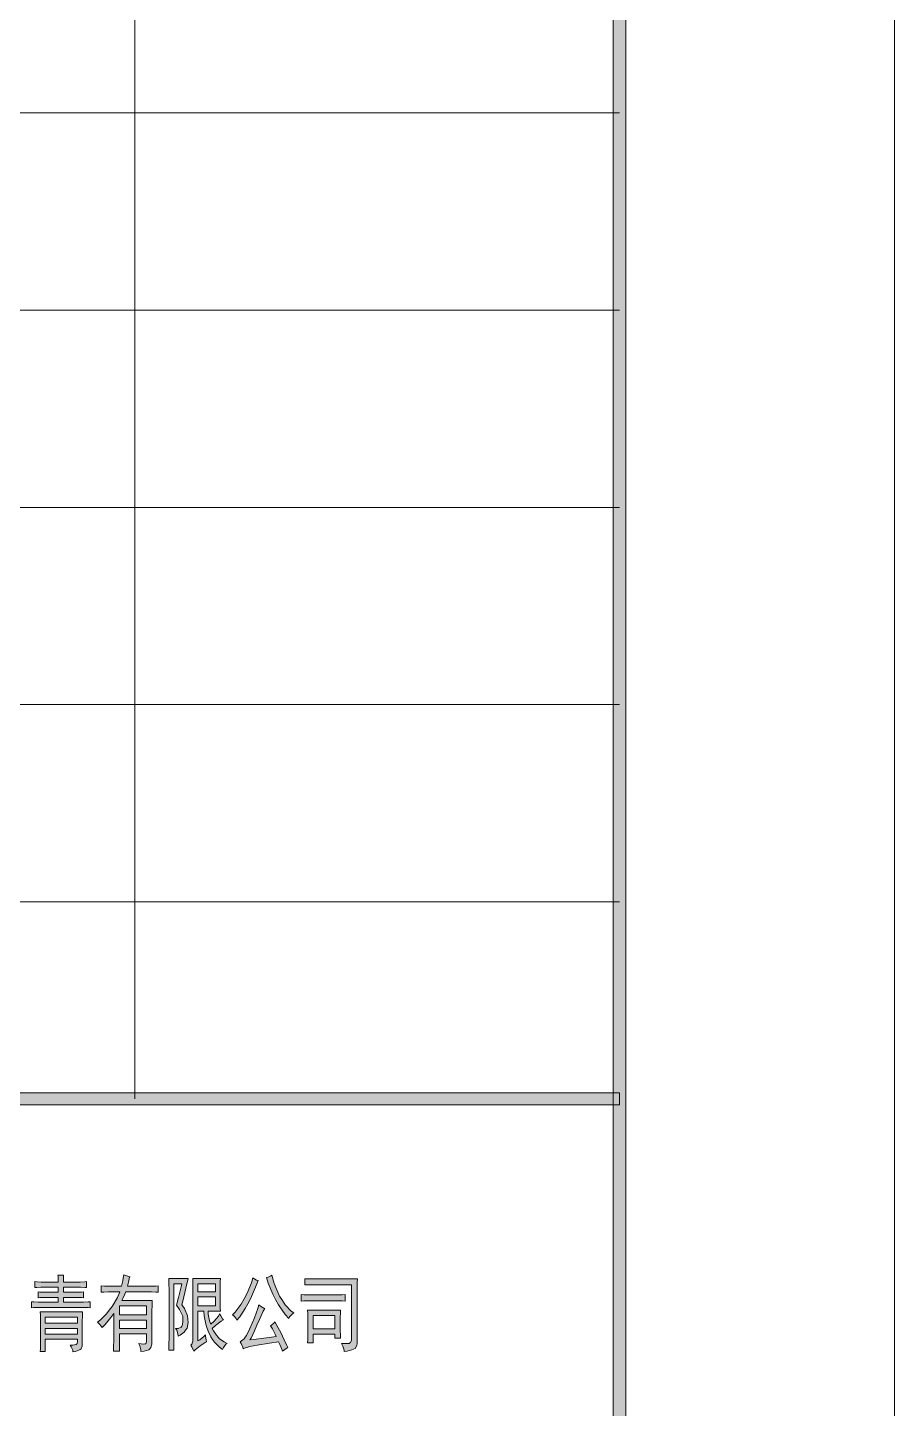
# Model space of a CAD drawing. Header units: millimetres. Extents: x 568 to 3948041, y -25191 to 63890.
# Drawn here: x 3943311 to 3948041, y -10308 to -2779 of the extents above; entities that cross this region are included whole.
import ezdxf

# ---------------------------------------------------------------- set-up
doc = ezdxf.new("R2010")
doc.units = ezdxf.units.MM

msp = doc.modelspace()

# ---------------------------------------------------------------- hatches: boundary and pattern name
h = msp.add_hatch(color=0)
h.dxf.hatch_style = 2
h.paths.add_polyline_path([(3946576, -23726.4), (3946506.1, -23656.5), (3946506.1, 62354.9), (3946576, 62424.8)])
h = msp.add_hatch(color=0)
h.dxf.hatch_style = 2
h.paths.add_polyline_path([(3939036.2, -8653), (3939036.2, -8588.4), (3946541, -8588.4), (3946541, -8653)])
h = msp.add_hatch(color=0)
h.dxf.hatch_style = 2
h.paths.add_polyline_path([(3943507.3, -9581.4), (3943506.6, -9590.5), (3943505.8, -9609.5), (3943505.8, -9619.4), (3943584.8, -9619.4), (3943597.7, -9619.4), (3943622, -9618.6), (3943632.7, -9617.1), (3943632.7, -9649.8), (3943622, -9649), (3943598.5, -9648.2), (3943586.3, -9648.2), (3943505.8, -9648.2), (3943505.8, -9674.8), (3943574.9, -9674.8), (3943584.1, -9674.8), (3943604.6, -9674.1), (3943615.2, -9673.3), (3943615.2, -9705.2), (3943604.6, -9704.5), (3943584.1, -9703.7), (3943574.9, -9703.7), (3943505.8, -9703.7), (3943505.8, -9728.8), (3943602.3, -9728.8), (3943616, -9728.8), (3943641, -9728), (3943652.4, -9727.3), (3943652.4, -9759.2), (3943641.8, -9758.4), (3943616.7, -9757.7), (3943602.3, -9757.7), (3943378.2, -9757.7), (3943366.8, -9757.7), (3943344, -9758.4), (3943331.8, -9759.2), (3943331.8, -9727.3), (3943344, -9728), (3943367.5, -9728.8), (3943378.2, -9728.8), (3943476.9, -9728.8), (3943476.9, -9703.7), (3943410.8, -9703.7), (3943399.4, -9703.7), (3943378.2, -9704.5), (3943368.3, -9705.2), (3943368.3, -9673.3), (3943378.2, -9674.1), (3943399.4, -9674.8), (3943410.8, -9674.8), (3943476.9, -9674.8), (3943476.9, -9648.2), (3943395.6, -9648.2), (3943383.5, -9648.2), (3943360.7, -9649), (3943350.8, -9649.8), (3943350.8, -9617.1), (3943362.2, -9618.6), (3943384.2, -9619.4), (3943395.6, -9619.4), (3943476.9, -9619.4), (3943476.9, -9608.7), (3943476.9, -9589.7), (3943476.2, -9581.4)])
h = msp.add_hatch(color=0)
h.paths.add_polyline_path([(3943691.2, -9838.2), (3943707.9, -9826), (3943740.6, -9793.4), (3943756.5, -9772.8), (3943771.7, -9752.3), (3943800.6, -9703), (3943813.5, -9673.3), (3943761.8, -9673.3), (3943752, -9673.3), (3943726.9, -9674.1), (3943711.7, -9674.8), (3943711.7, -9640.7), (3943730.7, -9641.4), (3943758, -9642.2), (3943767.9, -9642.2), (3943822.6, -9642.2), (3943827.9, -9620.9), (3943834.8, -9589.7), (3943835.5, -9579.9), (3943846.2, -9582.9), (3943863.6, -9589), (3943869.7, -9590.5), (3943867.4, -9592.8), (3943860.6, -9619.4), (3943855.3, -9642.2), (3943971.5, -9642.2), (3943984.4, -9642.2), (3944009.5, -9641.4), (3944022.4, -9640.7), (3944022.4, -9674.8), (3944009.5, -9674.1), (3943986, -9673.3), (3943976.1, -9673.3), (3943846.9, -9673.3), (3943841.6, -9684.7), (3943831, -9708.3), (3943824.9, -9719.7), (3943990.5, -9719.7), (3943989.8, -9742.5), (3943989, -9782.7), (3943989, -9801), (3943989, -9946.1), (3943989, -9959), (3943983.7, -9977.2), (3943977.6, -9983.3), (3943971.5, -9988.6), (3943947.2, -9996.2), (3943929, -9998.5), (3943928.2, -9988.6), (3943922.9, -9966.6), (3943918.3, -9955.2), (3943929.7, -9956.7), (3943944.9, -9958.2), (3943950.3, -9956.7), (3943955.6, -9955.9), (3943960.1, -9946.1), (3943960.1, -9937), (3943960.1, -9901.2), (3943811.2, -9901.2), (3943811.2, -9996.2), (3943779.3, -9996.2), (3943780.1, -9974.2), (3943780.8, -9935.4), (3943780.8, -9919.5), (3943780.8, -9791.8), (3943765.6, -9813.1), (3943733.7, -9851.1), (3943717.8, -9867.1), (3943714.7, -9861), (3943701.8, -9846.5)])
h.paths.add_polyline_path([(3943960.1, -9798.7), (3943960.1, -9748.5), (3943811.2, -9748.5), (3943811.2, -9798.7)])
h.paths.add_polyline_path([(3943960.1, -9872.4), (3943960.1, -9827.6), (3943811.2, -9827.6), (3943811.2, -9872.4)])
h = msp.add_hatch(color=0)
h.dxf.hatch_style = 2
h.paths.add_polyline_path([(3944187.3, -9599.6), (3944174.4, -9652), (3944156.9, -9724.2), (3944151.6, -9743.2), (3944166, -9764.5), (3944182.7, -9804), (3944185, -9822.2), (3944186.5, -9840.5), (3944180.5, -9870.1), (3944172.1, -9881.5), (3944164.5, -9892.9), (3944144, -9909.6), (3944131.8, -9914.2), (3944131.1, -9902), (3944124.2, -9881.5), (3944118.2, -9872.4), (3944131.8, -9872.4), (3944147.8, -9866.3), (3944151.6, -9860.2), (3944155.4, -9853.4), (3944158.4, -9833.6), (3944157.7, -9819.2), (3944156.9, -9805.5), (3944139.4, -9768.3), (3944122.7, -9744.7), (3944134.1, -9704.5), (3944148.5, -9646), (3944151.6, -9628.5), (3944108.3, -9628.5), (3944108.3, -9990.9), (3944080.9, -9990.9), (3944081.7, -9965.8), (3944082.5, -9916.4), (3944082.5, -9892.1), (3944082.5, -9682.4), (3944082.5, -9665.7), (3944081.7, -9624.7), (3944080.9, -9599.6)])
h = msp.add_hatch(color=0)
h.paths.add_polyline_path([(3944362.8, -9599.6), (3944362, -9615.6), (3944361.3, -9660.4), (3944361.3, -9689.3), (3944361.3, -9717.4), (3944362, -9761.5), (3944362.8, -9777.4), (3944295.2, -9777.4), (3944295.2, -9794.1), (3944302.8, -9830.6), (3944309.6, -9848.8), (3944328.6, -9833.6), (3944352.9, -9806.3), (3944358.2, -9793.4), (3944364.3, -9804), (3944375, -9820.7), (3944380.3, -9826), (3944367.4, -9833.6), (3944335.4, -9857.2), (3944317.2, -9872.4), (3944324.8, -9886.1), (3944341.5, -9909.6), (3944349.9, -9919.5), (3944358.2, -9929.4), (3944384.1, -9946.1), (3944400, -9953.7), (3944391.7, -9959), (3944378.8, -9975.7), (3944374.2, -9987.9), (3944357.5, -9974.2), (3944330.1, -9946.8), (3944320.3, -9932.4), (3944311.1, -9918.7), (3944295.2, -9886.8), (3944289.1, -9867.8), (3944283, -9849.6), (3944274.7, -9804), (3944272.4, -9777.4), (3944239, -9777.4), (3944239, -9940.8), (3944251.1, -9933.9), (3944271.6, -9916.4), (3944280.7, -9906.6), (3944281.5, -9914.9), (3944284.5, -9933.9), (3944286.8, -9944.6), (3944280, -9949.1), (3944263.3, -9960.5), (3944252.6, -9968.1), (3944242.8, -9974.9), (3944225.3, -9989.4), (3944217.7, -9996.2), (3944214.6, -9989.4), (3944207, -9973.4), (3944201.7, -9964.3), (3944206.3, -9959), (3944211.6, -9942.3), (3944213.1, -9931.6), (3944213.1, -9678.6), (3944213.1, -9660.4), (3944212.4, -9620.9), (3944211.6, -9599.6)])
h.paths.add_polyline_path([(3944335.4, -9748.5), (3944335.4, -9699.9), (3944239, -9699.9), (3944239, -9748.5)])
h.paths.add_polyline_path([(3944335.4, -9673.3), (3944335.4, -9628.5), (3944239, -9628.5), (3944239, -9673.3)])
h = msp.add_hatch(color=0)
h.dxf.hatch_style = 2
h.paths.add_polyline_path([(3944568.7, -9611.8), (3944555, -9648.2), (3944526.9, -9710.5), (3944512.5, -9737.9), (3944498, -9764.5), (3944468.4, -9809.3), (3944453.2, -9827.6), (3944447.9, -9817.7), (3944435.7, -9803.2), (3944428.9, -9798.7), (3944444.1, -9784.2), (3944476, -9740.2), (3944492, -9710.5), (3944508.7, -9680.9), (3944532.2, -9623.9), (3944539.8, -9595.8), (3944545.1, -9600.4), (3944558.8, -9608.7)])
h = msp.add_hatch(color=0)
h.dxf.hatch_style = 2
h.paths.add_polyline_path([(3944643.1, -9581.4), (3944656.8, -9627), (3944685.7, -9696.1), (3944701.6, -9719.7), (3944716.8, -9743.2), (3944748, -9777.4), (3944763.9, -9788), (3944754.1, -9794.1), (3944740.4, -9809.3), (3944736.6, -9818.4), (3944715.3, -9796.4), (3944678.9, -9744), (3944663.7, -9714.3), (3944648.5, -9684.7), (3944624.2, -9624.7), (3944614.3, -9594.3), (3944622.6, -9592), (3944637.1, -9586)])
h = msp.add_hatch(color=0)
h.dxf.hatch_style = 2
h.paths.add_polyline_path([(3945110.4, -9602.7), (3945109.6, -9622.4), (3945108.9, -9658.1), (3945108.9, -9673.3), (3945108.9, -9953.7), (3945108.1, -9965.1), (3945099, -9981), (3945089.9, -9984.8), (3945080.8, -9988.6), (3945054.2, -9995.5), (3945037.5, -9998.5), (3945037.5, -9990.1), (3945029.9, -9968.9), (3945023, -9955.2), (3945041.3, -9955.2), (3945064.8, -9953.7), (3945068.6, -9951.4), (3945073.2, -9949.9), (3945077.7, -9936.2), (3945077.7, -9924.8), (3945077.7, -9633.8), (3944879.4, -9633.8), (3944865.8, -9633.8), (3944838.4, -9634.6), (3944823.2, -9635.3), (3944823.2, -9601.1), (3944838.4, -9601.9), (3944865.8, -9602.7), (3944877.9, -9602.7)])
h = msp.add_hatch(color=0)
h.dxf.hatch_style = 2
h.paths.add_polyline_path([(3944992.6, -9689.3), (3945001.7, -9689.3), (3945026.8, -9688.5), (3945042.8, -9687.8), (3945042.8, -9723.5), (3945027.6, -9722.7), (3945003.3, -9721.9), (3944994.2, -9721.9), (3944860.4, -9721.9), (3944846.8, -9721.9), (3944818.6, -9722.7), (3944804.2, -9723.5), (3944804.2, -9687.8), (3944818.6, -9688.5), (3944846.8, -9689.3), (3944860.4, -9689.3)])
h = msp.add_hatch(color=0)
h.paths.add_polyline_path([(3943542.3, -9962.8), (3943557.5, -9962.8), (3943574.9, -9960.5), (3943578, -9958.2), (3943581, -9955.9), (3943583.3, -9942.3), (3943582.5, -9931.6), (3943407, -9931.6), (3943407, -9998.5), (3943379.7, -9998.5), (3943380.4, -9984.1), (3943381.2, -9946.8), (3943381.2, -9924.8), (3943381.2, -9854.9), (3943381.2, -9835.1), (3943380.4, -9798.7), (3943379.7, -9782.7), (3943610.6, -9782.7), (3943609.9, -9799.4), (3943608.4, -9836.7), (3943608.4, -9856.4), (3943608.4, -9959), (3943608.4, -9969.6), (3943602.3, -9984.1), (3943597, -9987.9), (3943590.9, -9990.9), (3943571.1, -9997.7), (3943557.5, -10000), (3943556.7, -9990.9), (3943548.3, -9972.7)])
h.paths.add_polyline_path([(3943582.5, -9843.5), (3943582.5, -9811.6), (3943407, -9811.6), (3943407, -9843.5)])
h.paths.add_polyline_path([(3943582.5, -9902.8), (3943582.5, -9872.4), (3943407, -9872.4), (3943407, -9902.8)])
h = msp.add_hatch(color=0)
h.dxf.hatch_style = 2
h.paths.add_polyline_path([(3944667.5, -9915.7), (3944662.1, -9902.8), (3944646.2, -9874.7), (3944636.3, -9857.9), (3944643.1, -9852.6), (3944655.3, -9842), (3944660.6, -9836.7), (3944671.3, -9856.4), (3944691.8, -9895.2), (3944700.9, -9914.9), (3944710, -9933.9), (3944724.4, -9965.1), (3944729.8, -9976.5), (3944721.4, -9982.5), (3944707.7, -9992.4), (3944702.4, -9996.2), (3944697.8, -9985.6), (3944686.5, -9959.7), (3944678.9, -9944.6), (3944631, -9952.9), (3944563.4, -9964.3), (3944543.6, -9968.1), (3944523.9, -9971.1), (3944495, -9979.5), (3944486.6, -9984.1), (3944484.4, -9974.9), (3944476.8, -9955.2), (3944470.7, -9944.6), (3944478.3, -9940.8), (3944492, -9928.6), (3944498, -9919.5), (3944504.9, -9910.4), (3944523.9, -9872.4), (3944536, -9843.5), (3944548.9, -9815.4), (3944566.4, -9764.5), (3944571.7, -9743.2), (3944582.4, -9751.6), (3944599.1, -9761.5), (3944604.4, -9763), (3944596.8, -9778.2), (3944575.5, -9823.8), (3944561.9, -9854.9), (3944548.9, -9885.3), (3944529.9, -9924.8), (3944523.9, -9933.9), (3944557.3, -9930.1), (3944628.7, -9921)])
h = msp.add_hatch(color=0)
h.paths.add_polyline_path([(3945018.5, -9773.6), (3945017.7, -9786.5), (3945016.9, -9813.1), (3945016.9, -9827.6), (3945016.9, -9867.1), (3945016.9, -9881.5), (3945017.7, -9911.1), (3945018.5, -9926.3), (3944986.6, -9926.3), (3944986.6, -9902.8), (3944868.8, -9902.8), (3944868.8, -9951.4), (3944837.6, -9951.4), (3944839.2, -9935.4), (3944839.9, -9906.6), (3944839.9, -9894.4), (3944839.9, -9827.6), (3944839.9, -9816.2), (3944839.2, -9788.8), (3944837.6, -9773.6)])
h.paths.add_polyline_path([(3944986.6, -9874.7), (3944986.6, -9802.5), (3944868.8, -9802.5), (3944868.8, -9874.7)])

# ---------------------------------------------------------------- linework, layer by layer
at = {"color": 0, "lineweight": 0}
for points in [[(3821917.5, -25191.2), (3821917.5, 63889.6), (3948040.8, 63889.6), (3948040.8, -25191.2)], [(3946576, -23726.4), (3946506.1, -23656.5), (3946506.1, 62354.9), (3946576, 62424.8)], [(3939036.2, -8653), (3939036.2, -8588.4), (3946541, -8588.4), (3946541, -8653)], [(3943507.3, -9581.4), (3943506.6, -9590.5), (3943505.8, -9609.5), (3943505.8, -9619.4), (3943584.8, -9619.4), (3943597.7, -9619.4), (3943622, -9618.6), (3943632.7, -9617.1), (3943632.7, -9649.8), (3943622, -9649), (3943598.5, -9648.2), (3943586.3, -9648.2), (3943505.8, -9648.2), (3943505.8, -9674.8), (3943574.9, -9674.8), (3943584.1, -9674.8), (3943604.6, -9674.1), (3943615.2, -9673.3), (3943615.2, -9705.2), (3943604.6, -9704.5), (3943584.1, -9703.7), (3943574.9, -9703.7), (3943505.8, -9703.7), (3943505.8, -9728.8), (3943602.3, -9728.8), (3943616, -9728.8), (3943641, -9728), (3943652.4, -9727.3), (3943652.4, -9759.2), (3943641.8, -9758.4), (3943616.7, -9757.7), (3943602.3, -9757.7), (3943378.2, -9757.7), (3943366.8, -9757.7), (3943344, -9758.4), (3943331.8, -9759.2), (3943331.8, -9727.3), (3943344, -9728), (3943367.5, -9728.8), (3943378.2, -9728.8), (3943476.9, -9728.8), (3943476.9, -9703.7), (3943410.8, -9703.7), (3943399.4, -9703.7), (3943378.2, -9704.5), (3943368.3, -9705.2), (3943368.3, -9673.3), (3943378.2, -9674.1), (3943399.4, -9674.8), (3943410.8, -9674.8), (3943476.9, -9674.8), (3943476.9, -9648.2), (3943395.6, -9648.2), (3943383.5, -9648.2), (3943360.7, -9649), (3943350.8, -9649.8), (3943350.8, -9617.1), (3943362.2, -9618.6), (3943384.2, -9619.4), (3943395.6, -9619.4), (3943476.9, -9619.4), (3943476.9, -9608.7), (3943476.9, -9589.7), (3943476.2, -9581.4)], [(3943691.2, -9838.2), (3943707.9, -9826), (3943740.6, -9793.4), (3943756.5, -9772.8), (3943771.7, -9752.3), (3943800.6, -9703), (3943813.5, -9673.3), (3943761.8, -9673.3), (3943752, -9673.3), (3943726.9, -9674.1), (3943711.7, -9674.8), (3943711.7, -9640.7), (3943730.7, -9641.4), (3943758, -9642.2), (3943767.9, -9642.2), (3943822.6, -9642.2), (3943827.9, -9620.9), (3943834.8, -9589.7), (3943835.5, -9579.9), (3943846.2, -9582.9), (3943863.6, -9589), (3943869.7, -9590.5), (3943867.4, -9592.8), (3943860.6, -9619.4), (3943855.3, -9642.2), (3943971.5, -9642.2), (3943984.4, -9642.2), (3944009.5, -9641.4), (3944022.4, -9640.7), (3944022.4, -9674.8), (3944009.5, -9674.1), (3943986, -9673.3), (3943976.1, -9673.3), (3943846.9, -9673.3), (3943841.6, -9684.7), (3943831, -9708.3), (3943824.9, -9719.7), (3943990.5, -9719.7), (3943989.8, -9742.5), (3943989, -9782.7), (3943989, -9801), (3943989, -9946.1), (3943989, -9959), (3943983.7, -9977.2), (3943977.6, -9983.3), (3943971.5, -9988.6), (3943947.2, -9996.2), (3943929, -9998.5), (3943928.2, -9988.6), (3943922.9, -9966.6), (3943918.3, -9955.2), (3943929.7, -9956.7), (3943944.9, -9958.2), (3943950.3, -9956.7), (3943955.6, -9955.9), (3943960.1, -9946.1), (3943960.1, -9937), (3943960.1, -9901.2), (3943811.2, -9901.2), (3943811.2, -9996.2), (3943779.3, -9996.2), (3943780.1, -9974.2), (3943780.8, -9935.4), (3943780.8, -9919.5), (3943780.8, -9791.8), (3943765.6, -9813.1), (3943733.7, -9851.1), (3943717.8, -9867.1), (3943714.7, -9861), (3943701.8, -9846.5)], [(3944187.3, -9599.6), (3944174.4, -9652), (3944156.9, -9724.2), (3944151.6, -9743.2), (3944166, -9764.5), (3944182.7, -9804), (3944185, -9822.2), (3944186.5, -9840.5), (3944180.5, -9870.1), (3944172.1, -9881.5), (3944164.5, -9892.9), (3944144, -9909.6), (3944131.8, -9914.2), (3944131.1, -9902), (3944124.2, -9881.5), (3944118.2, -9872.4), (3944131.8, -9872.4), (3944147.8, -9866.3), (3944151.6, -9860.2), (3944155.4, -9853.4), (3944158.4, -9833.6), (3944157.7, -9819.2), (3944156.9, -9805.5), (3944139.4, -9768.3), (3944122.7, -9744.7), (3944134.1, -9704.5), (3944148.5, -9646), (3944151.6, -9628.5), (3944108.3, -9628.5), (3944108.3, -9990.9), (3944080.9, -9990.9), (3944081.7, -9965.8), (3944082.5, -9916.4), (3944082.5, -9892.1), (3944082.5, -9682.4), (3944082.5, -9665.7), (3944081.7, -9624.7), (3944080.9, -9599.6)], [(3944362.8, -9599.6), (3944362, -9615.6), (3944361.3, -9660.4), (3944361.3, -9689.3), (3944361.3, -9717.4), (3944362, -9761.5), (3944362.8, -9777.4), (3944295.2, -9777.4), (3944295.2, -9794.1), (3944302.8, -9830.6), (3944309.6, -9848.8), (3944328.6, -9833.6), (3944352.9, -9806.3), (3944358.2, -9793.4), (3944364.3, -9804), (3944375, -9820.7), (3944380.3, -9826), (3944367.4, -9833.6), (3944335.4, -9857.2), (3944317.2, -9872.4), (3944324.8, -9886.1), (3944341.5, -9909.6), (3944349.9, -9919.5), (3944358.2, -9929.4), (3944384.1, -9946.1), (3944400, -9953.7), (3944391.7, -9959), (3944378.8, -9975.7), (3944374.2, -9987.9), (3944357.5, -9974.2), (3944330.1, -9946.8), (3944320.3, -9932.4), (3944311.1, -9918.7), (3944295.2, -9886.8), (3944289.1, -9867.8), (3944283, -9849.6), (3944274.7, -9804), (3944272.4, -9777.4), (3944239, -9777.4), (3944239, -9940.8), (3944251.1, -9933.9), (3944271.6, -9916.4), (3944280.7, -9906.6), (3944281.5, -9914.9), (3944284.5, -9933.9), (3944286.8, -9944.6), (3944280, -9949.1), (3944263.3, -9960.5), (3944252.6, -9968.1), (3944242.8, -9974.9), (3944225.3, -9989.4), (3944217.7, -9996.2), (3944214.6, -9989.4), (3944207, -9973.4), (3944201.7, -9964.3), (3944206.3, -9959), (3944211.6, -9942.3), (3944213.1, -9931.6), (3944213.1, -9678.6), (3944213.1, -9660.4), (3944212.4, -9620.9), (3944211.6, -9599.6)], [(3944335.4, -9673.3), (3944335.4, -9628.5), (3944239, -9628.5), (3944239, -9673.3)], [(3944568.7, -9611.8), (3944555, -9648.2), (3944526.9, -9710.5), (3944512.5, -9737.9), (3944498, -9764.5), (3944468.4, -9809.3), (3944453.2, -9827.6), (3944447.9, -9817.7), (3944435.7, -9803.2), (3944428.9, -9798.7), (3944444.1, -9784.2), (3944476, -9740.2), (3944492, -9710.5), (3944508.7, -9680.9), (3944532.2, -9623.9), (3944539.8, -9595.8), (3944545.1, -9600.4), (3944558.8, -9608.7)], [(3944643.1, -9581.4), (3944656.8, -9627), (3944685.7, -9696.1), (3944701.6, -9719.7), (3944716.8, -9743.2), (3944748, -9777.4), (3944763.9, -9788), (3944754.1, -9794.1), (3944740.4, -9809.3), (3944736.6, -9818.4), (3944715.3, -9796.4), (3944678.9, -9744), (3944663.7, -9714.3), (3944648.5, -9684.7), (3944624.2, -9624.7), (3944614.3, -9594.3), (3944622.6, -9592), (3944637.1, -9586)], [(3945110.4, -9602.7), (3945109.6, -9622.4), (3945108.9, -9658.1), (3945108.9, -9673.3), (3945108.9, -9953.7), (3945108.1, -9965.1), (3945099, -9981), (3945089.9, -9984.8), (3945080.8, -9988.6), (3945054.2, -9995.5), (3945037.5, -9998.5), (3945037.5, -9990.1), (3945029.9, -9968.9), (3945023, -9955.2), (3945041.3, -9955.2), (3945064.8, -9953.7), (3945068.6, -9951.4), (3945073.2, -9949.9), (3945077.7, -9936.2), (3945077.7, -9924.8), (3945077.7, -9633.8), (3944879.4, -9633.8), (3944865.8, -9633.8), (3944838.4, -9634.6), (3944823.2, -9635.3), (3944823.2, -9601.1), (3944838.4, -9601.9), (3944865.8, -9602.7), (3944877.9, -9602.7)], [(3944335.4, -9748.5), (3944335.4, -9699.9), (3944239, -9699.9), (3944239, -9748.5)], [(3944992.6, -9689.3), (3945001.7, -9689.3), (3945026.8, -9688.5), (3945042.8, -9687.8), (3945042.8, -9723.5), (3945027.6, -9722.7), (3945003.3, -9721.9), (3944994.2, -9721.9), (3944860.4, -9721.9), (3944846.8, -9721.9), (3944818.6, -9722.7), (3944804.2, -9723.5), (3944804.2, -9687.8), (3944818.6, -9688.5), (3944846.8, -9689.3), (3944860.4, -9689.3)], [(3943542.3, -9962.8), (3943557.5, -9962.8), (3943574.9, -9960.5), (3943578, -9958.2), (3943581, -9955.9), (3943583.3, -9942.3), (3943582.5, -9931.6), (3943407, -9931.6), (3943407, -9998.5), (3943379.7, -9998.5), (3943380.4, -9984.1), (3943381.2, -9946.8), (3943381.2, -9924.8), (3943381.2, -9854.9), (3943381.2, -9835.1), (3943380.4, -9798.7), (3943379.7, -9782.7), (3943610.6, -9782.7), (3943609.9, -9799.4), (3943608.4, -9836.7), (3943608.4, -9856.4), (3943608.4, -9959), (3943608.4, -9969.6), (3943602.3, -9984.1), (3943597, -9987.9), (3943590.9, -9990.9), (3943571.1, -9997.7), (3943557.5, -10000), (3943556.7, -9990.9), (3943548.3, -9972.7)], [(3943960.1, -9798.7), (3943960.1, -9748.5), (3943811.2, -9748.5), (3943811.2, -9798.7)], [(3944667.5, -9915.7), (3944662.1, -9902.8), (3944646.2, -9874.7), (3944636.3, -9857.9), (3944643.1, -9852.6), (3944655.3, -9842), (3944660.6, -9836.7), (3944671.3, -9856.4), (3944691.8, -9895.2), (3944700.9, -9914.9), (3944710, -9933.9), (3944724.4, -9965.1), (3944729.8, -9976.5), (3944721.4, -9982.5), (3944707.7, -9992.4), (3944702.4, -9996.2), (3944697.8, -9985.6), (3944686.5, -9959.7), (3944678.9, -9944.6), (3944631, -9952.9), (3944563.4, -9964.3), (3944543.6, -9968.1), (3944523.9, -9971.1), (3944495, -9979.5), (3944486.6, -9984.1), (3944484.4, -9974.9), (3944476.8, -9955.2), (3944470.7, -9944.6), (3944478.3, -9940.8), (3944492, -9928.6), (3944498, -9919.5), (3944504.9, -9910.4), (3944523.9, -9872.4), (3944536, -9843.5), (3944548.9, -9815.4), (3944566.4, -9764.5), (3944571.7, -9743.2), (3944582.4, -9751.6), (3944599.1, -9761.5), (3944604.4, -9763), (3944596.8, -9778.2), (3944575.5, -9823.8), (3944561.9, -9854.9), (3944548.9, -9885.3), (3944529.9, -9924.8), (3944523.9, -9933.9), (3944557.3, -9930.1), (3944628.7, -9921)], [(3945018.5, -9773.6), (3945017.7, -9786.5), (3945016.9, -9813.1), (3945016.9, -9827.6), (3945016.9, -9867.1), (3945016.9, -9881.5), (3945017.7, -9911.1), (3945018.5, -9926.3), (3944986.6, -9926.3), (3944986.6, -9902.8), (3944868.8, -9902.8), (3944868.8, -9951.4), (3944837.6, -9951.4), (3944839.2, -9935.4), (3944839.9, -9906.6), (3944839.9, -9894.4), (3944839.9, -9827.6), (3944839.9, -9816.2), (3944839.2, -9788.8), (3944837.6, -9773.6)], [(3943582.5, -9843.5), (3943582.5, -9811.6), (3943407, -9811.6), (3943407, -9843.5)], [(3943960.1, -9872.4), (3943960.1, -9827.6), (3943811.2, -9827.6), (3943811.2, -9872.4)], [(3944986.6, -9874.7), (3944986.6, -9802.5), (3944868.8, -9802.5), (3944868.8, -9874.7)], [(3943582.5, -9902.8), (3943582.5, -9872.4), (3943407, -9872.4), (3943407, -9902.8)]]:
    msp.add_lwpolyline(points, close=True, dxfattribs=at)
for points in [[(3943896.3, -8621.1), (3943896.3, -18.4)], [(3941253.9, -3244.3), (3946541, -3244.3)], [(3939036.2, -4319.4), (3946541, -4319.4)], [(3939036.2, -5395.2), (3946541, -5395.2)], [(3941253.9, -6470.2), (3946541, -6470.2)], [(3939036.2, -7545.3), (3946541, -7545.3)]]:
    msp.add_lwpolyline(points, dxfattribs=at)

doc.saveas('drawing.dxf')
